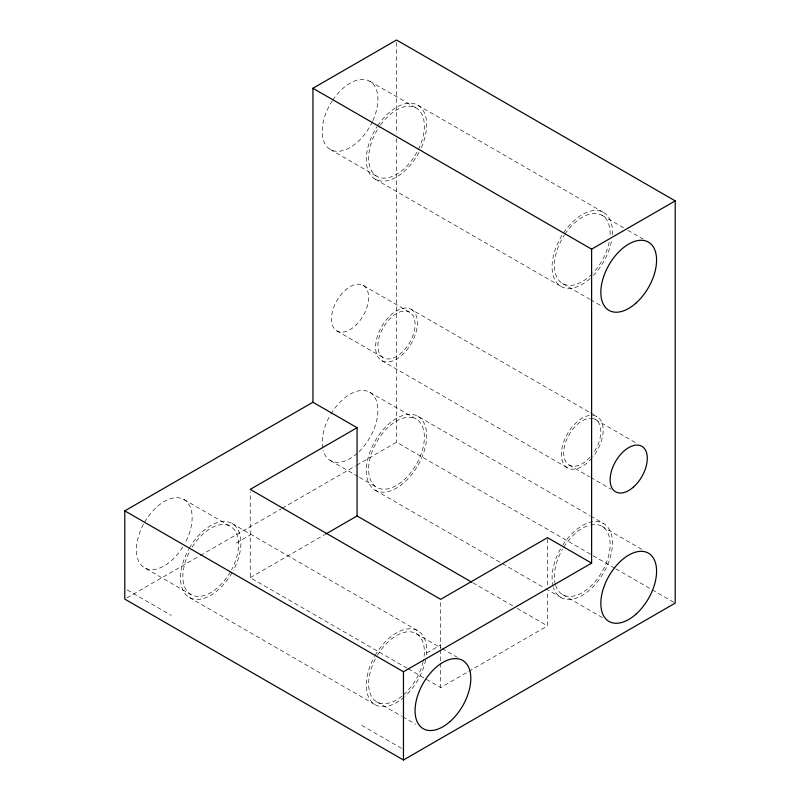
<?xml version="1.0" encoding="UTF-8"?>
<svg xmlns="http://www.w3.org/2000/svg" width="800" height="800" viewBox="0 0 800 800"><rect width="100%" height="100%" fill="white"/><g stroke="black" fill="none" stroke-linecap="round" stroke-linejoin="round"><path stroke-width="0.6" stroke-dasharray="4 3" d="M407.13 668.21L250.25 577.63L250.24 491.85M440.64 648.58L440.67 600.56M126.95 597.87L199.2 556.16M200.28 555.53L281.16 508.84M282.24 508.22L355.57 465.88M356.64 465.26L396.54 442.22L592.04 555.09M236.28 543.03L250.22 534.99M250.25 577.63L324.7 534.65M426.71 652.97L440.64 644.93M408.21 668.83L440.67 687.57L467.64 672M468.72 671.37L547.49 625.9L547.49 591.1M417.84 105.2L603.61 212.45M369.75 81.23L416.19 108.04M601.97 215.3L623.57 227.77M627.89 230.27L643.01 239M330.34 149.49L376.78 176.3M562.56 283.56L589.56 299.15M590.64 299.77L602.52 306.63M375.14 179.14L560.92 286.4M411.27 309.39A29.56 17.06 -60 0 1 401.9 355.18A29.56 17.06 -60 0 1 376.3 340.4A29.56 17.06 -60 0 1 411.27 309.39L589.48 412.29M590.56 412.91L597.04 416.65M363.18 285.42A26.27 15.17 -60 0 1 354.85 326.12A26.27 15.17 -60 0 1 332.1 312.99A26.27 15.17 -60 0 1 363.18 285.42L409.63 312.24A26.27 15.17 -60 0 1 401.3 352.94A26.27 15.17 -60 0 1 378.54 339.8A26.27 15.17 -60 0 1 409.63 312.24M595.4 419.5L637.53 443.82M336.91 330.93L383.35 357.74M569.13 465L589.65 476.85M590.73 477.47L611.25 489.32M381.71 360.59L567.49 467.85M417.84 416.25A42.69 24.65 -60 0 1 404.3 482.38A42.69 24.65 -60 0 1 367.33 461.03A42.69 24.65 -60 0 1 417.84 416.25L589.57 515.4M590.65 516.02L603.61 523.5M369.75 392.28L416.19 419.09A39.41 22.75 -60 0 1 403.7 480.14A39.41 22.75 -60 0 1 369.57 460.43A39.41 22.75 -60 0 1 416.19 419.09M601.97 526.35L643.01 550.05M593.12 555.71L614.72 568.18M615.8 568.81L675.21 603.11M330.34 460.54L358.42 476.75M359.5 477.37L376.78 487.35M562.56 594.61L602.52 617.68M375.14 490.19L544.72 588.1M545.8 588.72L560.92 597.45M472.83 582.8L512.87 605.91M517.19 608.41L547.49 625.9M232.06 523.5L417.84 630.76M183.97 499.53L230.42 526.35A39.41 22.75 -60 0 1 231.52 569.86M416.19 633.61L441.04 647.95M442.12 648.57L457.24 657.3M143.46 524.28A39.41 22.75 -60 0 0 144.56 567.79L191.01 594.61M376.78 701.86L401.63 716.21M402.71 716.83L415.67 724.31M189.37 597.45L375.14 704.71M127.17 589.94L171.29 615.42M361.71 725.35L403.68 749.59M440.64 649.8L440.65 661.98M440.65 663.2L440.67 687.57M547.49 538.9L547.49 586.13M396.54 42.5L396.54 133.68M396.54 138.68L396.54 442.22M592.72 415.32A29.56 17.06 -60 0 1 592.72 457.12M591.92 458.08A29.56 17.06 -60 0 1 561.4 455.67A29.56 17.06 -60 0 1 589.75 415.39M375.14 655.41A42.69 24.65 -60 0 1 410.29 628.76A42.69 24.65 -60 0 1 426.27 656.22M425.65 659.92A42.69 24.65 -60 0 1 405.14 696.14M404.3 696.9A42.69 24.65 -60 0 1 370.57 700.57A42.69 24.65 -60 0 1 374.54 656.48M189.37 548.15A42.69 24.65 -60 0 1 231.43 523.16A42.69 24.65 -60 0 1 233.26 570.64M232.06 572.8A42.69 24.65 -60 0 1 189.68 597.63A42.69 24.65 -60 0 1 188.76 549.23M562.86 544.99A42.69 24.65 -60 0 1 607.73 527.05A42.69 24.65 -60 0 1 595.02 584.71A42.69 24.65 -60 0 1 553.47 587.58M553.11 586.34A42.69 24.65 -60 0 1 560.92 548.15M590.08 278.59A42.69 24.65 -60 0 1 552.38 271.61A42.69 24.65 -60 0 1 581.6 214.96A42.69 24.65 -60 0 1 612.31 235.49M611.43 241.62A42.69 24.65 -60 0 1 593.41 275.39M377.76 125.64A42.69 24.65 -60 0 1 417.2 104.85A42.69 24.65 -60 0 1 421.22 147.88M419.04 152.34A42.69 24.65 -60 0 1 374.83 178.96A42.69 24.65 -60 0 1 377.08 126.68M564.98 234.17A39.41 22.75 -60 0 1 595.22 213.46A39.41 22.75 -60 0 1 610.07 235.47M609.18 242.22A39.41 22.75 -60 0 1 592.93 273M592.08 273.88A39.41 22.75 -60 0 1 558.21 279.56A39.41 22.75 -60 0 1 564.35 235.13M590.64 524.95A39.41 22.75 -60 0 1 601.97 571.85A39.41 22.75 -60 0 1 555.69 585.49M555.35 584.35A39.41 22.75 -60 0 1 562.56 549.1M563.73 547.15A39.41 22.75 -60 0 1 589.48 525.23M377.36 655.38A39.41 22.75 -60 0 1 410.77 631.86A39.41 22.75 -60 0 1 423.41 660.52M423.16 661.67A39.41 22.75 -60 0 1 403.7 694.65M401.93 696.15A39.41 22.75 -60 0 1 371.92 697.1A39.41 22.75 -60 0 1 376.78 656.36M332.76 100.1A39.41 22.75 -60 0 1 369.17 80.91A39.41 22.75 -60 0 1 372.88 120.63M372.4 121.66A39.41 22.75 -60 0 1 330.93 149.8A39.41 22.75 -60 0 1 332.13 101.06M330.92 414.05A39.41 22.75 -60 0 1 373.92 396.03A39.41 22.75 -60 0 1 359 451.71M357.26 453.32A39.41 22.75 -60 0 1 323.13 450.28M322.67 448.2A39.41 22.75 -60 0 1 330.34 415.03M144.56 522.29A39.41 22.75 -60 0 1 183.39 499.22A39.41 22.75 -60 0 1 185.08 543.05M182.8 547A39.41 22.75 -60 0 1 144.56 567.79M380.51 125.03A39.41 22.75 -60 0 1 424.23 123.05A39.41 22.75 -60 0 1 385.2 178.11A39.41 22.75 -60 0 1 379.85 125.97M192.18 547.15A39.41 22.75 -60 0 1 230.42 526.35M230.42 571.85A39.41 22.75 -60 0 1 191.59 594.92A39.41 22.75 -60 0 1 189.9 551.1M591.55 418.31A26.27 15.17 -60 0 1 592.92 453.67M590.12 457.15A26.27 15.17 -60 0 1 563.69 452.74A26.27 15.17 -60 0 1 590.49 418.27"/><path stroke-width="1.2" d="M312.94 402.24L312.94 88.27L396.54 40L675.21 200.89L675.21 603.11L403.46 760L124.79 599.11L124.79 510.87L312.94 402.24L357.07 427.72L357.07 515.96L325.78 534.02M312.94 88.27L591.61 249.15L675.21 200.89M357.07 427.72L250.25 489.39L440.67 599.33L547.49 537.65L591.61 563.13L591.61 249.15M124.79 510.87L403.46 671.76L591.61 563.13M357.07 515.96L471.75 582.17M403.46 671.76L403.46 760M635.92 303.16A39.41 22.75 -60 0 0 648.41 242.11A39.41 22.75 -60 0 0 601.79 283.45A39.41 22.75 -60 0 0 635.92 303.16M635.92 614.21A39.41 22.75 -60 0 0 648.41 553.16A39.41 22.75 -60 0 0 601.79 594.5A39.41 22.75 -60 0 0 635.92 614.21M450.15 721.47A39.41 22.75 -60 0 0 462.64 660.42A39.41 22.75 -60 0 0 416.02 701.76A39.41 22.75 -60 0 0 450.15 721.47M633.52 487.01A26.27 15.17 -60 0 0 641.85 446.31A26.27 15.17 -60 0 0 610.77 473.87A26.27 15.17 -60 0 0 633.52 487.01"/></g></svg>
